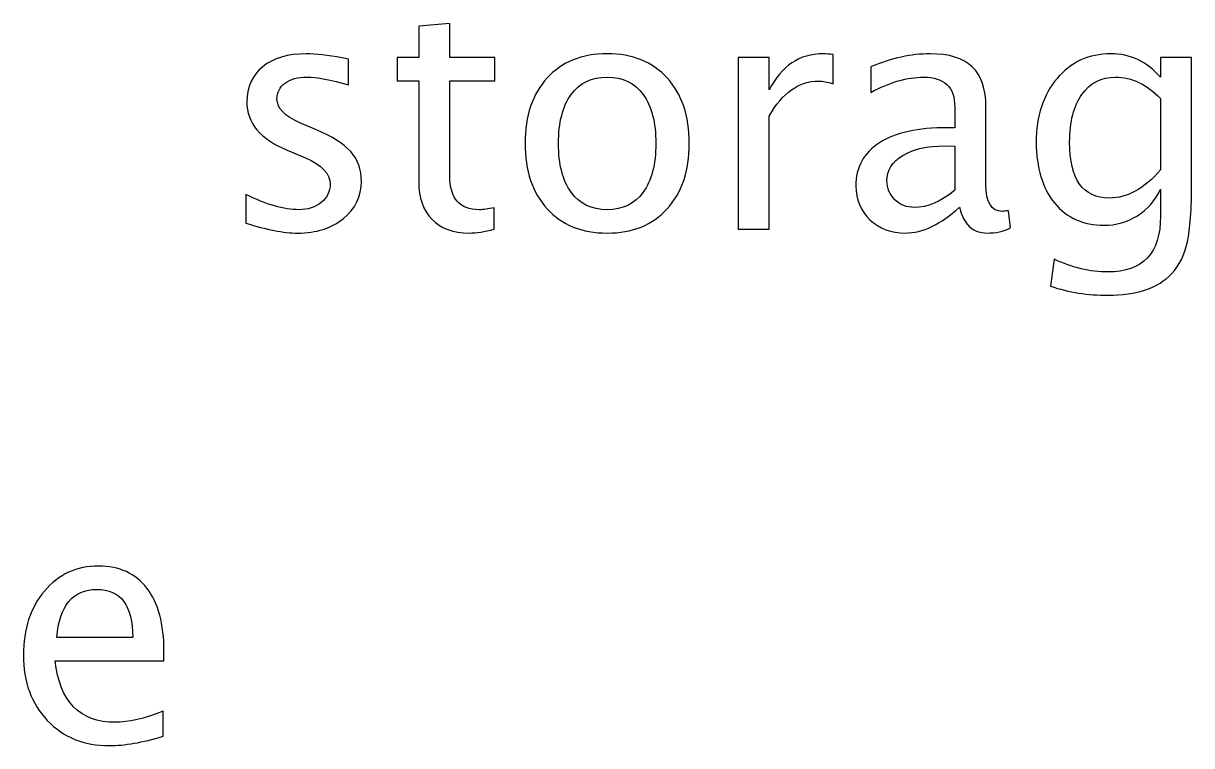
# Model space of a CAD drawing. Header units: centimetres. Extents: x -87 to 69, y -70 to 88.
# Drawn here: x -58.15 to -39.09, y 67.11 to 78.9 of the extents above; entities that cross this region are included whole.
import ezdxf

# ---------------------------------------------------------------- set-up
doc = ezdxf.new("R2010")
doc.units = ezdxf.units.CM
doc.header["$MEASUREMENT"] = 0
doc.layers.add('Layer 1', color=7, linetype='Continuous')

msp = doc.modelspace()

# ---------------------------------------------------------------- linework, layer by layer
at = {"layer": 'Layer 1'}
for points, knots in [([(-50.46568, 75.53979), (-50.62267, 75.49658), (-50.75937, 75.47541), (-50.87491, 75.47541), (-50.87491, 75.47541), (-51.1342, 75.47541), (-51.33616, 75.54949), (-51.4808, 75.69766), (-51.4808, 75.69766), (-51.62632, 75.84583), (-51.69864, 76.05132), (-51.69864, 76.31502), (-51.69864, 76.31502), (-51.69864, 76.31502), (-51.69864, 77.96249), (-51.69864, 77.96249), (-51.69864, 77.96249), (-51.69864, 77.96249), (-52.04966, 77.96249), (-52.04966, 77.96249), (-52.04966, 77.96249), (-52.04966, 77.96249), (-52.04966, 78.3435), (-52.04966, 78.3435), (-52.04966, 78.3435), (-52.04966, 78.3435), (-51.69864, 78.3435), (-51.69864, 78.3435), (-51.69864, 78.3435), (-51.69864, 78.3435), (-51.69864, 78.85061), (-51.69864, 78.85061), (-51.69864, 78.85061), (-51.69864, 78.85061), (-51.19064, 78.89912), (-51.19064, 78.89912), (-51.19064, 78.89912), (-51.19064, 78.89912), (-51.19064, 78.3435), (-51.19064, 78.3435), (-51.19064, 78.3435), (-51.19064, 78.3435), (-50.4551, 78.3435), (-50.4551, 78.3435), (-50.4551, 78.3435), (-50.4551, 78.3435), (-50.4551, 77.96249), (-50.4551, 77.96249), (-50.4551, 77.96249), (-50.4551, 77.96249), (-51.19064, 77.96249), (-51.19064, 77.96249), (-51.19064, 77.96249), (-51.19064, 77.96249), (-51.19064, 76.40674), (-51.19064, 76.40674), (-51.19064, 76.40674), (-51.19064, 76.03985), (-51.03101, 75.85641), (-50.71263, 75.85641), (-50.71263, 75.85641), (-50.64472, 75.85641), (-50.5627, 75.86788), (-50.46568, 75.88992), (-50.46568, 75.88992), (-50.46568, 75.88992), (-50.46568, 75.53979), (-50.46568, 75.53979)], [0, 0, 0, 0, 0.05555556, 0.05555556, 0.05555556, 0.05555556, 0.11111111, 0.11111111, 0.11111111, 0.11111111, 0.16666667, 0.16666667, 0.16666667, 0.16666667, 0.22222222, 0.22222222, 0.22222222, 0.22222222, 0.27777778, 0.27777778, 0.27777778, 0.27777778, 0.33333333, 0.33333333, 0.33333333, 0.33333333, 0.38888889, 0.38888889, 0.38888889, 0.38888889, 0.44444444, 0.44444444, 0.44444444, 0.44444444, 0.5, 0.5, 0.5, 0.5, 0.55555556, 0.55555556, 0.55555556, 0.55555556, 0.61111111, 0.61111111, 0.61111111, 0.61111111, 0.66666667, 0.66666667, 0.66666667, 0.66666667, 0.72222222, 0.72222222, 0.72222222, 0.72222222, 0.77777778, 0.77777778, 0.77777778, 0.77777778, 0.83333333, 0.83333333, 0.83333333, 0.83333333, 0.88888889, 0.88888889, 0.88888889, 0.88888889, 1, 1, 1, 1]), ([(-54.51822, 75.63945), (-54.51822, 75.63945), (-54.51822, 76.10512), (-54.51822, 76.10512), (-54.51822, 76.10512), (-54.18573, 75.93931), (-53.89733, 75.85641), (-53.65127, 75.85641), (-53.65127, 75.85641), (-53.50487, 75.85641), (-53.38316, 75.8961), (-53.28703, 75.97547), (-53.28703, 75.97547), (-53.19089, 76.05397), (-53.14239, 76.15274), (-53.14239, 76.27181), (-53.14239, 76.27181), (-53.14239, 76.44555), (-53.27732, 76.58931), (-53.5472, 76.70308), (-53.5472, 76.70308), (-53.5472, 76.70308), (-53.84442, 76.8292), (-53.84442, 76.8292), (-53.84442, 76.8292), (-54.28274, 77.01088), (-54.50235, 77.2737), (-54.50235, 77.61501), (-54.50235, 77.61501), (-54.50235, 77.85931), (-54.41592, 78.05157), (-54.24305, 78.1918), (-54.24305, 78.1918), (-54.07019, 78.33203), (-53.83295, 78.4017), (-53.53221, 78.4017), (-53.53221, 78.4017), (-53.3761, 78.4017), (-53.18207, 78.38054), (-52.95189, 78.33732), (-52.95189, 78.33732), (-52.95189, 78.33732), (-52.84605, 78.31704), (-52.84605, 78.31704), (-52.84605, 78.31704), (-52.84605, 78.31704), (-52.84605, 77.8937), (-52.84605, 77.8937), (-52.84605, 77.8937), (-53.12916, 77.97837), (-53.35494, 78.0207), (-53.52339, 78.0207), (-53.52339, 78.0207), (-53.67155, 78.0207), (-53.78885, 77.98807), (-53.87793, 77.92369), (-53.87793, 77.92369), (-53.96612, 77.85931), (-54.01022, 77.77288), (-54.01022, 77.6644), (-54.01022, 77.6644), (-54.01022, 77.51182), (-53.88675, 77.38218), (-53.63892, 77.27722), (-53.63892, 77.27722), (-53.63892, 77.27722), (-53.39462, 77.17404), (-53.39462, 77.17404), (-53.39462, 77.17404), (-53.11769, 77.05762), (-52.9219, 76.93415), (-52.80725, 76.8045), (-52.80725, 76.8045), (-52.69171, 76.67486), (-52.63439, 76.51258), (-52.63439, 76.31855), (-52.63439, 76.31855), (-52.63439, 76.07249), (-52.7314, 75.87052), (-52.92631, 75.71265), (-52.92631, 75.71265), (-53.12034, 75.55479), (-53.36905, 75.47541), (-53.67155, 75.47541), (-53.67155, 75.47541), (-53.90439, 75.47541), (-54.18573, 75.53009), (-54.51822, 75.63945)], [0, 0, 0, 0, 0.04347826, 0.04347826, 0.04347826, 0.04347826, 0.08695652, 0.08695652, 0.08695652, 0.08695652, 0.13043478, 0.13043478, 0.13043478, 0.13043478, 0.17391304, 0.17391304, 0.17391304, 0.17391304, 0.2173913, 0.2173913, 0.2173913, 0.2173913, 0.26086957, 0.26086957, 0.26086957, 0.26086957, 0.30434783, 0.30434783, 0.30434783, 0.30434783, 0.34782609, 0.34782609, 0.34782609, 0.34782609, 0.39130435, 0.39130435, 0.39130435, 0.39130435, 0.43478261, 0.43478261, 0.43478261, 0.43478261, 0.47826087, 0.47826087, 0.47826087, 0.47826087, 0.52173913, 0.52173913, 0.52173913, 0.52173913, 0.56521739, 0.56521739, 0.56521739, 0.56521739, 0.60869565, 0.60869565, 0.60869565, 0.60869565, 0.65217391, 0.65217391, 0.65217391, 0.65217391, 0.69565217, 0.69565217, 0.69565217, 0.69565217, 0.73913043, 0.73913043, 0.73913043, 0.73913043, 0.7826087, 0.7826087, 0.7826087, 0.7826087, 0.82608696, 0.82608696, 0.82608696, 0.82608696, 0.86956522, 0.86956522, 0.86956522, 0.86956522, 0.91304348, 0.91304348, 0.91304348, 0.91304348, 1, 1, 1, 1]), ([(-48.62419, 75.47541), (-49.03606, 75.47541), (-49.36238, 75.60682), (-49.60226, 75.86964), (-49.60226, 75.86964), (-49.84304, 76.13246), (-49.96298, 76.48965), (-49.96298, 76.94032), (-49.96298, 76.94032), (-49.96298, 77.39011), (-49.84304, 77.74642), (-49.60226, 78.00836), (-49.60226, 78.00836), (-49.36238, 78.27029), (-49.03606, 78.4017), (-48.62419, 78.4017), (-48.62419, 78.4017), (-48.21232, 78.4017), (-47.886, 78.27029), (-47.64611, 78.00836), (-47.64611, 78.00836), (-47.40534, 77.74642), (-47.28539, 77.39011), (-47.28539, 76.94032), (-47.28539, 76.94032), (-47.28539, 76.48965), (-47.40534, 76.13246), (-47.64611, 75.86964), (-47.64611, 75.86964), (-47.886, 75.60682), (-48.21232, 75.47541), (-48.62419, 75.47541)], [0, 0, 0, 0, 0.11111111, 0.11111111, 0.11111111, 0.11111111, 0.22222222, 0.22222222, 0.22222222, 0.22222222, 0.33333333, 0.33333333, 0.33333333, 0.33333333, 0.44444444, 0.44444444, 0.44444444, 0.44444444, 0.55555556, 0.55555556, 0.55555556, 0.55555556, 0.66666667, 0.66666667, 0.66666667, 0.66666667, 0.77777778, 0.77777778, 0.77777778, 0.77777778, 1, 1, 1, 1]), ([(-46.48988, 75.53891), (-46.48988, 75.53891), (-46.48988, 78.3435), (-46.48988, 78.3435), (-46.48988, 78.3435), (-46.48988, 78.3435), (-45.98188, 78.3435), (-45.98188, 78.3435), (-45.98188, 78.3435), (-45.98188, 78.3435), (-45.98188, 77.81345), (-45.98188, 77.81345), (-45.98188, 77.81345), (-45.77991, 78.20591), (-45.48711, 78.4017), (-45.10258, 78.4017), (-45.10258, 78.4017), (-45.05055, 78.4017), (-44.99586, 78.39729), (-44.93942, 78.38847), (-44.93942, 78.38847), (-44.93942, 78.38847), (-44.93942, 77.91311), (-44.93942, 77.91311), (-44.93942, 77.91311), (-45.02761, 77.94221), (-45.10523, 77.9572), (-45.17225, 77.9572), (-45.17225, 77.9572), (-45.49505, 77.9572), (-45.76492, 77.7667), (-45.98188, 77.38482), (-45.98188, 77.38482), (-45.98188, 77.38482), (-45.98188, 75.53891), (-45.98188, 75.53891), (-45.98188, 75.53891), (-45.98188, 75.53891), (-46.48988, 75.53891), (-46.48988, 75.53891)], [0, 0, 0, 0, 0.09090909, 0.09090909, 0.09090909, 0.09090909, 0.18181818, 0.18181818, 0.18181818, 0.18181818, 0.27272727, 0.27272727, 0.27272727, 0.27272727, 0.36363636, 0.36363636, 0.36363636, 0.36363636, 0.45454545, 0.45454545, 0.45454545, 0.45454545, 0.54545455, 0.54545455, 0.54545455, 0.54545455, 0.63636364, 0.63636364, 0.63636364, 0.63636364, 0.72727273, 0.72727273, 0.72727273, 0.72727273, 0.81818182, 0.81818182, 0.81818182, 0.81818182, 1, 1, 1, 1]), ([(-42.8792, 75.8961), (-43.18435, 75.61564), (-43.47804, 75.47541), (-43.76026, 75.47541), (-43.76026, 75.47541), (-43.99222, 75.47541), (-44.18536, 75.54773), (-44.33794, 75.69325), (-44.33794, 75.69325), (-44.4914, 75.83877), (-44.56813, 76.02222), (-44.56813, 76.24358), (-44.56813, 76.24358), (-44.56813, 76.54962), (-44.43936, 76.7851), (-44.18183, 76.94914), (-44.18183, 76.94914), (-43.92431, 77.11318), (-43.55477, 77.1952), (-43.07323, 77.1952), (-43.07323, 77.1952), (-43.07323, 77.1952), (-42.95417, 77.1952), (-42.95417, 77.1952), (-42.95417, 77.1952), (-42.95417, 77.1952), (-42.95417, 77.53299), (-42.95417, 77.53299), (-42.95417, 77.53299), (-42.95417, 77.85843), (-43.1235, 78.0207), (-43.46305, 78.0207), (-43.46305, 78.0207), (-43.72587, 78.0207), (-44.01338, 77.9378), (-44.32471, 77.77199), (-44.32471, 77.77199), (-44.32471, 77.77199), (-44.32471, 78.19004), (-44.32471, 78.19004), (-44.32471, 78.19004), (-43.98252, 78.33115), (-43.65972, 78.4017), (-43.35722, 78.4017), (-43.35722, 78.4017), (-43.04589, 78.4017), (-42.8157, 78.33115), (-42.66842, 78.18915), (-42.66842, 78.18915), (-42.52025, 78.04716), (-42.44617, 77.82844), (-42.44617, 77.53299), (-42.44617, 77.53299), (-42.44617, 77.53299), (-42.44617, 76.26563), (-42.44617, 76.26563), (-42.44617, 76.26563), (-42.44617, 75.97547), (-42.35709, 75.82995), (-42.17806, 75.82995), (-42.17806, 75.82995), (-42.15601, 75.82995), (-42.12338, 75.83348), (-42.08016, 75.84054), (-42.08016, 75.84054), (-42.08016, 75.84054), (-42.044, 75.55831), (-42.044, 75.55831), (-42.044, 75.55831), (-42.15953, 75.50275), (-42.28653, 75.47541), (-42.42588, 75.47541), (-42.42588, 75.47541), (-42.66313, 75.47541), (-42.81394, 75.61564), (-42.8792, 75.8961)], [0, 0, 0, 0, 0.05, 0.05, 0.05, 0.05, 0.1, 0.1, 0.1, 0.1, 0.15, 0.15, 0.15, 0.15, 0.2, 0.2, 0.2, 0.2, 0.25, 0.25, 0.25, 0.25, 0.3, 0.3, 0.3, 0.3, 0.35, 0.35, 0.35, 0.35, 0.4, 0.4, 0.4, 0.4, 0.45, 0.45, 0.45, 0.45, 0.5, 0.5, 0.5, 0.5, 0.55, 0.55, 0.55, 0.55, 0.6, 0.6, 0.6, 0.6, 0.65, 0.65, 0.65, 0.65, 0.7, 0.7, 0.7, 0.7, 0.75, 0.75, 0.75, 0.75, 0.8, 0.8, 0.8, 0.8, 0.85, 0.85, 0.85, 0.85, 0.9, 0.9, 0.9, 0.9, 1, 1, 1, 1]), ([(-41.39225, 74.60758), (-41.39225, 74.60758), (-41.33227, 75.04678), (-41.33227, 75.04678), (-41.33227, 75.04678), (-41.0377, 74.9092), (-40.74578, 74.84041), (-40.45738, 74.84041), (-40.45738, 74.84041), (-39.885, 74.84041), (-39.59837, 75.1438), (-39.59837, 75.74969), (-39.59837, 75.74969), (-39.59837, 75.74969), (-39.59837, 76.19067), (-39.59837, 76.19067), (-39.59837, 76.19067), (-39.68656, 76.00458), (-39.8118, 75.86082), (-39.97496, 75.75763), (-39.97496, 75.75763), (-40.13812, 75.65444), (-40.3198, 75.60241), (-40.52, 75.60241), (-40.52, 75.60241), (-40.85955, 75.60241), (-41.12854, 75.72412), (-41.32698, 75.96754), (-41.32698, 75.96754), (-41.52542, 76.21095), (-41.62508, 76.5408), (-41.62508, 76.95708), (-41.62508, 76.95708), (-41.62508, 77.38306), (-41.51219, 77.73054), (-41.28641, 77.99954), (-41.28641, 77.99954), (-41.05975, 78.26765), (-40.76783, 78.4017), (-40.40888, 78.4017), (-40.40888, 78.4017), (-40.09491, 78.4017), (-39.82415, 78.2747), (-39.59837, 78.01982), (-39.59837, 78.01982), (-39.59837, 78.01982), (-39.59837, 78.3435), (-39.59837, 78.3435), (-39.59837, 78.3435), (-39.59837, 78.3435), (-39.09037, 78.3435), (-39.09037, 78.3435), (-39.09037, 78.3435), (-39.09037, 78.3435), (-39.09037, 76.30444), (-39.09037, 76.30444), (-39.09037, 76.30444), (-39.09037, 75.86611), (-39.1133, 75.54156), (-39.15916, 75.33077), (-39.15916, 75.33077), (-39.20414, 75.11999), (-39.29057, 74.94712), (-39.41581, 74.81307), (-39.41581, 74.81307), (-39.63806, 74.57759), (-39.98554, 74.45941), (-40.45738, 74.45941), (-40.45738, 74.45941), (-40.78106, 74.45941), (-41.09239, 74.5088), (-41.39225, 74.60758)], [0, 0, 0, 0, 0.05263158, 0.05263158, 0.05263158, 0.05263158, 0.10526316, 0.10526316, 0.10526316, 0.10526316, 0.15789474, 0.15789474, 0.15789474, 0.15789474, 0.21052632, 0.21052632, 0.21052632, 0.21052632, 0.26315789, 0.26315789, 0.26315789, 0.26315789, 0.31578947, 0.31578947, 0.31578947, 0.31578947, 0.36842105, 0.36842105, 0.36842105, 0.36842105, 0.42105263, 0.42105263, 0.42105263, 0.42105263, 0.47368421, 0.47368421, 0.47368421, 0.47368421, 0.52631579, 0.52631579, 0.52631579, 0.52631579, 0.57894737, 0.57894737, 0.57894737, 0.57894737, 0.63157895, 0.63157895, 0.63157895, 0.63157895, 0.68421053, 0.68421053, 0.68421053, 0.68421053, 0.73684211, 0.73684211, 0.73684211, 0.73684211, 0.78947368, 0.78947368, 0.78947368, 0.78947368, 0.84210526, 0.84210526, 0.84210526, 0.84210526, 0.89473684, 0.89473684, 0.89473684, 0.89473684, 1, 1, 1, 1]), ([(-48.62507, 75.85641), (-48.37371, 75.85641), (-48.17792, 75.95078), (-48.03858, 76.1404), (-48.03858, 76.1404), (-47.90011, 76.32913), (-47.83044, 76.59636), (-47.83044, 76.94032), (-47.83044, 76.94032), (-47.83044, 77.2834), (-47.90011, 77.54974), (-48.03858, 77.73848), (-48.03858, 77.73848), (-48.17792, 77.92634), (-48.37371, 78.0207), (-48.62507, 78.0207), (-48.62507, 78.0207), (-48.87731, 78.0207), (-49.0731, 77.92634), (-49.21068, 77.73848), (-49.21068, 77.73848), (-49.34915, 77.54974), (-49.41794, 77.2834), (-49.41794, 76.94032), (-49.41794, 76.94032), (-49.41794, 76.59636), (-49.34915, 76.32913), (-49.21068, 76.1404), (-49.21068, 76.1404), (-49.0731, 75.95078), (-48.87731, 75.85641), (-48.62507, 75.85641)], [0, 0, 0, 0, 0.11111111, 0.11111111, 0.11111111, 0.11111111, 0.22222222, 0.22222222, 0.22222222, 0.22222222, 0.33333333, 0.33333333, 0.33333333, 0.33333333, 0.44444444, 0.44444444, 0.44444444, 0.44444444, 0.55555556, 0.55555556, 0.55555556, 0.55555556, 0.66666667, 0.66666667, 0.66666667, 0.66666667, 0.77777778, 0.77777778, 0.77777778, 0.77777778, 1, 1, 1, 1]), ([(-39.59837, 76.50905), (-39.59837, 76.50905), (-39.59837, 77.67233), (-39.59837, 77.67233), (-39.59837, 77.67233), (-39.82238, 77.90429), (-40.06668, 78.0207), (-40.33038, 78.0207), (-40.33038, 78.0207), (-40.56498, 78.0207), (-40.74843, 77.92722), (-40.88072, 77.73936), (-40.88072, 77.73936), (-41.01389, 77.55239), (-41.08004, 77.29222), (-41.08004, 76.96061), (-41.08004, 76.96061), (-41.08004, 76.35118), (-40.86396, 76.04691), (-40.43093, 76.04691), (-40.43093, 76.04691), (-40.13636, 76.04691), (-39.85854, 76.20125), (-39.59837, 76.50905)], [0, 0, 0, 0, 0.14285714, 0.14285714, 0.14285714, 0.14285714, 0.28571429, 0.28571429, 0.28571429, 0.28571429, 0.42857143, 0.42857143, 0.42857143, 0.42857143, 0.57142857, 0.57142857, 0.57142857, 0.57142857, 0.71428571, 0.71428571, 0.71428571, 0.71428571, 1, 1, 1, 1]), ([(-42.95417, 76.17303), (-42.95417, 76.17303), (-42.95417, 76.89358), (-42.95417, 76.89358), (-42.95417, 76.89358), (-42.95417, 76.89358), (-43.11733, 76.89887), (-43.11733, 76.89887), (-43.11733, 76.89887), (-43.39955, 76.89887), (-43.62709, 76.84683), (-43.80083, 76.74276), (-43.80083, 76.74276), (-43.9737, 76.63781), (-44.06013, 76.49935), (-44.06013, 76.32649), (-44.06013, 76.32649), (-44.06013, 76.20566), (-44.01691, 76.10335), (-43.93136, 76.01957), (-43.93136, 76.01957), (-43.84493, 75.93579), (-43.73998, 75.89345), (-43.61563, 75.89345), (-43.61563, 75.89345), (-43.40396, 75.89345), (-43.18347, 75.98694), (-42.95417, 76.17303)], [0, 0, 0, 0, 0.125, 0.125, 0.125, 0.125, 0.25, 0.25, 0.25, 0.25, 0.375, 0.375, 0.375, 0.375, 0.5, 0.5, 0.5, 0.5, 0.625, 0.625, 0.625, 0.625, 0.75, 0.75, 0.75, 0.75, 1, 1, 1, 1]), ([(-55.86668, 67.2604), (-56.20799, 67.15809), (-56.49992, 67.10694), (-56.74333, 67.10694), (-56.74333, 67.10694), (-57.15873, 67.10694), (-57.49651, 67.24452), (-57.75669, 67.51881), (-57.75669, 67.51881), (-58.01686, 67.79309), (-58.14739, 68.14852), (-58.14739, 68.58596), (-58.14739, 68.58596), (-58.14739, 69.01018), (-58.03274, 69.35855), (-57.80255, 69.63107), (-57.80255, 69.63107), (-57.57236, 69.90271), (-57.27779, 70.03853), (-56.91884, 70.03853), (-56.91884, 70.03853), (-56.57929, 70.03853), (-56.31647, 69.9177), (-56.13126, 69.67605), (-56.13126, 69.67605), (-55.94606, 69.43439), (-55.85345, 69.0922), (-55.85345, 68.64858), (-55.85345, 68.64858), (-55.85345, 68.64858), (-55.8561, 68.49336), (-55.8561, 68.49336), (-55.8561, 68.49336), (-55.8561, 68.49336), (-57.62881, 68.49336), (-57.62881, 68.49336), (-57.62881, 68.49336), (-57.55472, 67.82308), (-57.22752, 67.48794), (-56.64808, 67.48794), (-56.64808, 67.48794), (-56.43553, 67.48794), (-56.17536, 67.54791), (-55.86668, 67.66786), (-55.86668, 67.66786), (-55.86668, 67.66786), (-55.86668, 67.2604), (-55.86668, 67.2604)], [0, 0, 0, 0, 0.07692308, 0.07692308, 0.07692308, 0.07692308, 0.15384615, 0.15384615, 0.15384615, 0.15384615, 0.23076923, 0.23076923, 0.23076923, 0.23076923, 0.30769231, 0.30769231, 0.30769231, 0.30769231, 0.38461538, 0.38461538, 0.38461538, 0.38461538, 0.46153846, 0.46153846, 0.46153846, 0.46153846, 0.53846154, 0.53846154, 0.53846154, 0.53846154, 0.61538462, 0.61538462, 0.61538462, 0.61538462, 0.69230769, 0.69230769, 0.69230769, 0.69230769, 0.76923077, 0.76923077, 0.76923077, 0.76923077, 0.84615385, 0.84615385, 0.84615385, 0.84615385, 1, 1, 1, 1]), ([(-57.60235, 68.87436), (-57.60235, 68.87436), (-56.3641, 68.87436), (-56.3641, 68.87436), (-56.3641, 68.87436), (-56.3641, 69.39647), (-56.55901, 69.65752), (-56.94794, 69.65752), (-56.94794, 69.65752), (-57.33953, 69.65752), (-57.55737, 69.39647), (-57.60235, 68.87436)], [0, 0, 0, 0, 0.25, 0.25, 0.25, 0.25, 0.5, 0.5, 0.5, 0.5, 1, 1, 1, 1])]:
    msp.add_open_spline(points, degree=3, knots=knots, dxfattribs=at)

doc.saveas('drawing.dxf')
